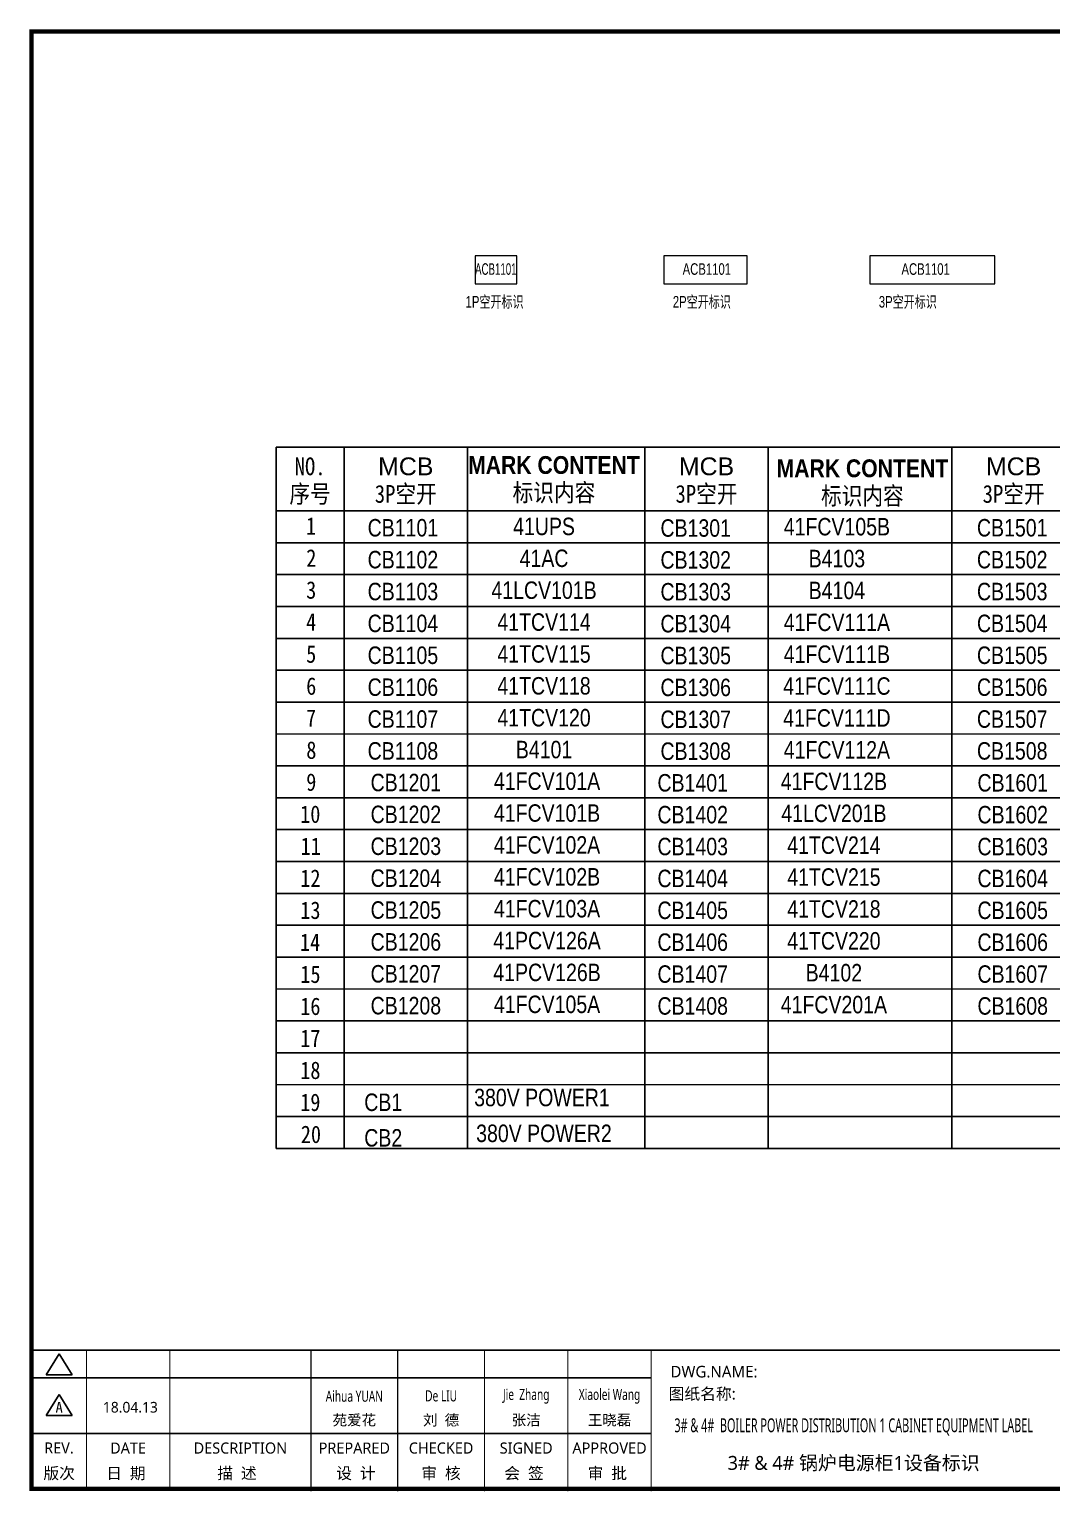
# Model space of a CAD drawing. Extents: x 81437 to 204847, y -54769 to -29444.
# Drawn here: x 120669 to 122880, y -36870 to -33708 of the extents above; entities that cross this region are included whole.
import ezdxf
from ezdxf.enums import TextEntityAlignment as Align

# ---------------------------------------------------------------- set-up
doc = ezdxf.new("R2010")
doc.units = 0
doc.header["$LTSCALE"] = 100
doc.header["$MEASUREMENT"] = 0
for name, color, linetype in [('t', 1, 'Continuous'), ('YLT_GridLine', 7, 'Continuous'), ('YLT_GridText', 7, 'Continuous')]:
    doc.layers.add(name, color=color, linetype=linetype)
doc.layers.add('细实线', color=7, linetype='Continuous', lineweight=20)
doc.styles.add('HZ', font='arial.ttf', dxfattribs={"width": 0.7})
doc.styles.get("Standard").update_dxf_attribs({"font": ''})
doc.styles.add('YLT_Grid', font='', dxfattribs={"width": 0.85})
doc.styles.add('微软雅黑', font='')
doc.styles.get('Standard').set_extended_font_data('SimSun')
doc.styles.get('YLT_Grid').set_extended_font_data('宋体')
doc.styles.get('微软雅黑').set_extended_font_data('Microsoft YaHei')

# ---------------------------------------------------------------- blocks, each defined once
blk = doc.blocks.new('图框')
at = {"color": 7}
for p, q in [((-6.2, -2970.4), (1334, -2970.4)), ((-6.2, -3090.4), (1334, -3090.4))]:
    blk.add_line(p, q, dxfattribs=at)
at = {"color": 7, "const_width": 3}
blk.add_lwpolyline([(4109.5, -2910.4), (-6.2, -2910.4)], dxfattribs=at)
at = {"layer": 't', "color": 7}
for p, q in [((25.8, -2963.9), (53.7, -2918)), ((81.7, -2963.9), (53.7, -2918)), ((25.8, -2963.9), (81.7, -2963.9)), ((25.8, -3051.8), (53.7, -3006)), ((81.7, -3051.8), (53.7, -3006)), ((25.8, -3051.8), (81.7, -3051.8))]:
    blk.add_line(p, q, dxfattribs=at)
at = {"layer": 't', "color": 7, "const_width": 9.62}
blk.add_lwpolyline([(4109.5, -3210.4), (4109.5, -58.9), (-6.2, -58.9), (-6.2, -3210.4)], close=True, dxfattribs=at)
at = {"layer": 't', "color": 7, "const_width": 2.4}
for points in [[(112.6, -2911.6), (112.6, -3210.4)], [(292.9, -2911.6), (292.9, -3210.4)], [(598.2, -2911.6), (598.2, -3215.3)], [(785.8, -2911.6), (785.8, -3215.3)], [(973.4, -2911.6), (973.4, -3215.3)], [(1153.7, -2911.6), (1153.7, -3215.3)], [(1334, -2911.6), (1334, -3215.3)]]:
    blk.add_lwpolyline(points, dxfattribs=at)
at = {"color": 7, "style": '微软雅黑', "flags": 8}
for tag, p, height in [('DWG.NAME:', (1375.5, -2969.2), 25), ('DWG.NO.:', (3122, -3089.3), 24), ('图纸编号', (3309.2, -3111.3), 24), ('FILENO.:', (3122.5, -3165), 24), ('文档号', (3311.6, -3183), 24)]:
    blk.add_attdef(tag, p, '', height=height, dxfattribs=at)
at = {"color": 7, "style": '微软雅黑', "width": 0.8, "flags": 8}
for tag, p, height in [('PROJECTNAME:', (3119.3, -2971.7), 24), ('PROJECT_NAME', (3324.7, -2969.2), 25)]:
    blk.add_attdef(tag, p, '', height=height, dxfattribs=at)
at = {"color": 7, "style": '微软雅黑', "flags": 8}
for tag, height, width, p in [('RENLIU', 24, 0.7, (692, -3009.2)), ('SHUFENWANG', 24, 0.7, (879.6, -3009.2)), ('FANGHOU', 24, 0.7, (1063.6, -3009.2)), ('DANDANLI', 24, 0.7, (1243.9, -3009.2)), ('#10STATIONONTROLCABINETCOVER', 30, 0.6, (1771.7, -3076)), ('HANGZHOUHOLLYSYSAUTOMATIONCO.,LTD.', 24, 0.7, (2763.9, -3104.6))]:
    blk.add_attdef(tag, text='', height=height, dxfattribs=dict(at, width=width)).set_placement(p, align=Align.MIDDLE)
for tag, p in [('图纸名称:', (1371.6, -3024.8)), ('项目名称', (3272.9, -3045.6))]:
    blk.add_attdef(tag, text='', height=25, dxfattribs=at).set_placement(p, align=Align.BOTTOM_LEFT)
at = {"color": 7, "flags": 8}
blk.add_attdef('A', text='', height=23, dxfattribs=at).set_placement((53.7, -3033.7), align=Align.MIDDLE)
at = {"color": 7, "style": '微软雅黑', "flags": 8}
for tag, height, p in [('设计时间', 23, (207.7, -3033.7)), ('刘仁', 23, (692, -3061.1)), ('王姝芬', 23, (879.6, -3061.1)), ('侯方', 23, (1063.6, -3061.1)), ('李丹丹', 23, (1243.9, -3061.1)), ('PAGEXOFX', 24, (3947.6, -3097.9)), ('REV.', 24, (53.2, -3121.9)), ('DATE', 24, (202.7, -3121.9)), ('DESCRIPTION', 24, (445.6, -3121.9)), ('PREPARED', 24, (692, -3121.9)), ('CHECKED', 24, (879.6, -3121.9)), ('SIGNED', 24, (1063.6, -3121.9)), ('APPROVED', 24, (1243.9, -3121.9)), ('图纸名称', 30, (1771.7, -3153.6)), ('第几页共几页', 24, (3947.6, -3172.9))]:
    blk.add_attdef(tag, text='', height=height, dxfattribs=at).set_placement(p, align=Align.MIDDLE)
at = {"layer": 't', "color": 7, "style": '微软雅黑'}
for s, p in [('版次', (53.7, -3176.5)), ('日  期', (198, -3176.5)), ('描  述', (438.3, -3176.5)), ('设  计', (695.3, -3176.5)), ('审  核', (879.4, -3176.5)), ('会  签', (1058.9, -3176.5)), ('审  批', (1239.1, -3176.5))]:
    blk.add_text(s, height=25, dxfattribs=at).set_placement(p, align=Align.MIDDLE_CENTER)
blk = doc.blocks.new('空开标识')
at = {"layer": 'YLT_GridText', "style": 'YLT_Grid', "width": 0.85}
blk.add_attdef('A路1', text='', height=28, dxfattribs=at).set_placement((38.7, 3.5), align=Align.CENTER)
blk = doc.blocks.new('空开12')
at = {"layer": 'YLT_GridText', "style": 'YLT_Grid', "width": 0.8}
blk.add_attdef('KA1', text='', height=28, dxfattribs=at).set_placement((31.4, 0.8), align=Align.CENTER)

msp = doc.modelspace()

# ---------------------------------------------------------------- linework, layer by layer
at = {"layer": 'YLT_GridLine', "color": 7, "lineweight": 25}
for p, q in [((121349.5, -34611.3), (121349.5, -36127.8)), ((121616.6, -34611.3), (121616.6, -36127.8)), ((121999.7, -34611.2), (121999.7, -36127.8)), ((122266.9, -34611.2), (122266.9, -36127.9)), ((122663.9, -34611.3), (122663.9, -36127.9)), ((122663.9, -34611.3), (122663.9, -36127.9)), ((121203, -34749.1), (124300.6, -34749.3)), ((121203, -34818.1), (124300.6, -34818.2)), ((121203, -34887), (124300.6, -34887.1)), ((121203, -34955.9), (124300.6, -34956.1)), ((121203, -35024.9), (124300.6, -35025)), ((121203, -35093.8), (124300.6, -35093.9)), ((121203, -35162.7), (124300.6, -35162.9)), ((121203, -35231.7), (124300.6, -35231.8)), ((121203, -35300.6), (124300.6, -35300.7)), ((121203, -35369.5), (124300.6, -35369.7)), ((121203, -35438.5), (124300.6, -35438.6)), ((121203, -35507.4), (124300.6, -35507.6)), ((121203, -35576.3), (124300.6, -35576.5)), ((121203, -35645.3), (124300.6, -35645.4)), ((121203, -35714.2), (124300.6, -35714.4)), ((121203, -35783.1), (124300.6, -35783.3)), ((121203, -35852.1), (124300.6, -35852.2)), ((121203, -35921), (124300.6, -35921.2)), ((121203, -35989.9), (124300.6, -35990.1)), ((121203, -36058.9), (124300.6, -36059)), ((121203, -36127.8), (124300.6, -36128))]:
    msp.add_line(p, q, dxfattribs=at)
msp.add_lwpolyline([(121203, -34611.3), (124300.6, -34611.4), (124300.6, -36128), (121203, -36127.8)], close=True, dxfattribs=at)
at = {"layer": '细实线'}
for points in [[(121632.9, -34258.1), (121722.9, -34258.1), (121722.9, -34198.1), (121632.9, -34198.1)], [(122041.4, -34258.1), (122221.4, -34258.1), (122221.4, -34198.1), (122041.4, -34198.1)], [(122486.8, -34258.1), (122756.8, -34258), (122756.8, -34198), (122486.8, -34198.1)]]:
    msp.add_lwpolyline(points, close=True, dxfattribs=at)

# ---------------------------------------------------------------- block references
at = {"color": 1}
ref = msp.add_blockref('图框', (120679.8, -33653.7), dxfattribs=at)
ref.add_attrib('图纸名称:', '图纸名称:', dxfattribs={"color": 7, "height": 25, "style": '微软雅黑', "flags": 8}).set_placement((122051.4, -36678.5), align=Align.BOTTOM_LEFT)
ref.add_attrib('#10STATIONONTROLCABINETCOVER', '3# & 4#  BOILER POWER DISTRIBUTION 1 CABINET EQUIPMENT LABEL', dxfattribs={"color": 7, "height": 30, "style": '微软雅黑', "width": 0.6, "flags": 8}).set_placement((122451.5, -36729.8), align=Align.MIDDLE)
ref.add_attrib('DWG.NAME:', 'DWG.NAME:', (122055.3, -36623), dxfattribs={"color": 7, "height": 25, "style": '微软雅黑', "flags": 8})
ref.add_attrib('DANDANLI', 'Xiaolei Wang', dxfattribs={"color": 7, "height": 24, "style": '微软雅黑', "width": 0.7, "flags": 8}).set_placement((121923.6, -36663), align=Align.MIDDLE)
ref.add_attrib('FANGHOU', 'Jie  Zhang', dxfattribs={"color": 7, "height": 24, "style": '微软雅黑', "width": 0.7, "flags": 8}).set_placement((121743.4, -36663), align=Align.MIDDLE)
ref.add_attrib('SHUFENWANG', 'De LIU', dxfattribs={"color": 7, "height": 24, "style": '微软雅黑', "width": 0.7, "flags": 8}).set_placement((121559.4, -36663), align=Align.MIDDLE)
ref.add_attrib('RENLIU', 'Aihua YUAN', dxfattribs={"color": 7, "height": 24, "style": '微软雅黑', "width": 0.7, "flags": 8}).set_placement((121371.8, -36663), align=Align.MIDDLE)
ref.add_attrib('APPROVED', 'APPROVED', dxfattribs={"color": 7, "height": 24, "style": '微软雅黑'}).set_placement((121923.6, -36775.7), align=Align.MIDDLE)
ref.add_attrib('SIGNED', 'SIGNED', dxfattribs={"color": 7, "height": 24, "style": '微软雅黑'}).set_placement((121743.4, -36775.7), align=Align.MIDDLE)
ref.add_attrib('CHECKED', 'CHECKED', dxfattribs={"color": 7, "height": 24, "style": '微软雅黑'}).set_placement((121559.4, -36775.7), align=Align.MIDDLE)
ref.add_attrib('PREPARED', 'PREPARED', dxfattribs={"color": 7, "height": 24, "style": '微软雅黑'}).set_placement((121371.8, -36775.7), align=Align.MIDDLE)
ref.add_attrib('DESCRIPTION', 'DESCRIPTION', dxfattribs={"color": 7, "height": 24, "style": '微软雅黑'}).set_placement((121125.4, -36775.7), align=Align.MIDDLE)
ref.add_attrib('DATE', 'DATE', dxfattribs={"color": 7, "height": 24, "style": '微软雅黑', "flags": 8}).set_placement((120882.5, -36775.7), align=Align.MIDDLE)
ref.add_attrib('REV.', 'REV.', dxfattribs={"color": 7, "height": 24, "style": '微软雅黑', "flags": 8}).set_placement((120733, -36775.7), align=Align.MIDDLE)
ref.add_attrib('A', 'A', dxfattribs={"color": 7, "height": 23, "flags": 8}).set_placement((120733.5, -36687.5), align=Align.MIDDLE)
ref.add_attrib('设计时间', '18.04.13', dxfattribs={"color": 7, "height": 23, "style": '微软雅黑', "flags": 8}).set_placement((120887.5, -36687.5), align=Align.MIDDLE)
ref.add_attrib('李丹丹', '王晓磊', dxfattribs={"color": 7, "height": 23, "style": '微软雅黑', "flags": 8}).set_placement((121923.6, -36714.8), align=Align.MIDDLE)
ref.add_attrib('侯方', '张洁', dxfattribs={"color": 7, "height": 23, "style": '微软雅黑', "flags": 8}).set_placement((121743.4, -36714.8), align=Align.MIDDLE)
ref.add_attrib('王姝芬', '刘  德', dxfattribs={"color": 7, "height": 23, "style": '微软雅黑', "flags": 8}).set_placement((121559.4, -36714.8), align=Align.MIDDLE)
ref.add_attrib('刘仁', '苑爱花', dxfattribs={"color": 7, "height": 23, "style": '微软雅黑', "flags": 8}).set_placement((121371.8, -36714.8), align=Align.MIDDLE)
ref.add_attrib('图纸名称', '3# & 4# 锅炉电源柜1设备标识', dxfattribs={"color": 7, "height": 30, "style": '微软雅黑', "flags": 8}).set_placement((122451.5, -36807.3), align=Align.MIDDLE)
at = {"layer": '细实线'}
ref = msp.add_blockref('空开12', (121434.4, -34805.7), dxfattribs=dict(at, xscale=1.348704000001308, yscale=1.348703999999834, zscale=1.348704))
ref.add_attrib('KA1', 'CB1101', dxfattribs={"layer": 'YLT_GridText', "height": 37.76, "style": 'HZ', "width": 0.8}).set_placement((121476.8, -34804.6), align=Align.CENTER)
ref = msp.add_blockref('空开标识', (121729.8, -34806.4), dxfattribs=dict(at, xscale=1.348704000001308, yscale=1.348703999999834, zscale=1.348704))
ref.add_attrib('A路1', '41UPS', dxfattribs={"layer": 'YLT_GridText', "height": 37.76, "style": 'HZ', "width": 0.8}).set_placement((121782, -34801.7), align=Align.CENTER)
ref = msp.add_blockref('空开12', (122067.6, -34806.3), dxfattribs=dict(at, xscale=1.348704000001308, yscale=1.348703999999834, zscale=1.348704))
ref.add_attrib('KA1', 'CB1301', dxfattribs={"layer": 'YLT_GridText', "height": 37.76, "style": 'HZ', "width": 0.8}).set_placement((122110, -34805.2), align=Align.CENTER)
ref = msp.add_blockref('空开标识', (122363.1, -34806.9), dxfattribs=dict(at, xscale=1.348704000001308, yscale=1.348703999999834, zscale=1.348704))
ref.add_attrib('A路1', '41FCV105B', dxfattribs={"layer": 'YLT_GridText', "height": 37.76, "style": 'HZ', "width": 0.8}).set_placement((122415.3, -34802.3), align=Align.CENTER)
ref = msp.add_blockref('空开12', (122752.1, -34805.7), dxfattribs=dict(at, xscale=1.348704000001308, yscale=1.348703999999834, zscale=1.348704))
ref.add_attrib('KA1', 'CB1501', dxfattribs={"layer": 'YLT_GridText', "height": 37.76, "style": 'HZ', "width": 0.8}).set_placement((122794.4, -34804.6), align=Align.CENTER)
ref = msp.add_blockref('空开12', (121434.4, -34874.7), dxfattribs=dict(at, xscale=1.348704000001308, yscale=1.348703999999834, zscale=1.348704))
ref.add_attrib('KA1', 'CB1102', dxfattribs={"layer": 'YLT_GridText', "height": 37.76, "style": 'HZ', "width": 0.8}).set_placement((121476.8, -34873.5), align=Align.CENTER)
ref = msp.add_blockref('空开标识', (121729.8, -34875.3), dxfattribs=dict(at, xscale=1.348704000001308, yscale=1.348703999999834, zscale=1.348704))
ref.add_attrib('A路1', '41AC', dxfattribs={"layer": 'YLT_GridText', "height": 37.76, "style": 'HZ', "width": 0.8}).set_placement((121782, -34870.6), align=Align.CENTER)
ref = msp.add_blockref('空开12', (122067.6, -34875.2), dxfattribs=dict(at, xscale=1.348704000001308, yscale=1.348703999999834, zscale=1.348704))
ref.add_attrib('KA1', 'CB1302', dxfattribs={"layer": 'YLT_GridText', "height": 37.76, "style": 'HZ', "width": 0.8}).set_placement((122110, -34874.1), align=Align.CENTER)
ref = msp.add_blockref('空开标识', (122363.1, -34875.9), dxfattribs=dict(at, xscale=1.348704000001308, yscale=1.348703999999834, zscale=1.348704))
ref.add_attrib('A路1', 'B4103', dxfattribs={"layer": 'YLT_GridText', "height": 37.76, "style": 'HZ', "width": 0.8}).set_placement((122415.3, -34871.2), align=Align.CENTER)
ref = msp.add_blockref('空开12', (122752.1, -34874.7), dxfattribs=dict(at, xscale=1.348704000001308, yscale=1.348703999999834, zscale=1.348704))
ref.add_attrib('KA1', 'CB1502', dxfattribs={"layer": 'YLT_GridText', "height": 37.76, "style": 'HZ', "width": 0.8}).set_placement((122794.4, -34873.5), align=Align.CENTER)
ref = msp.add_blockref('空开12', (121434.4, -34943.6), dxfattribs=dict(at, xscale=1.348704000001308, yscale=1.348703999999834, zscale=1.348704))
ref.add_attrib('KA1', 'CB1103', dxfattribs={"layer": 'YLT_GridText', "height": 37.76, "style": 'HZ', "width": 0.8}).set_placement((121476.8, -34942.5), align=Align.CENTER)
ref = msp.add_blockref('空开标识', (121729.8, -34944.2), dxfattribs=dict(at, xscale=1.348704000001308, yscale=1.348703999999834, zscale=1.348704))
ref.add_attrib('A路1', '41LCV101B', dxfattribs={"layer": 'YLT_GridText', "height": 37.76, "style": 'HZ', "width": 0.8}).set_placement((121782, -34939.6), align=Align.CENTER)
ref = msp.add_blockref('空开12', (122067.6, -34944.2), dxfattribs=dict(at, xscale=1.348704000001308, yscale=1.348703999999834, zscale=1.348704))
ref.add_attrib('KA1', 'CB1303', dxfattribs={"layer": 'YLT_GridText', "height": 37.76, "style": 'HZ', "width": 0.8}).set_placement((122110, -34943), align=Align.CENTER)
ref = msp.add_blockref('空开标识', (122363.1, -34944.8), dxfattribs=dict(at, xscale=1.348704000001308, yscale=1.348703999999834, zscale=1.348704))
ref.add_attrib('A路1', 'B4104', dxfattribs={"layer": 'YLT_GridText', "height": 37.76, "style": 'HZ', "width": 0.8}).set_placement((122415.3, -34940.1), align=Align.CENTER)
ref = msp.add_blockref('空开12', (122752.1, -34943.6), dxfattribs=dict(at, xscale=1.348704000001308, yscale=1.348703999999834, zscale=1.348704))
ref.add_attrib('KA1', 'CB1503', dxfattribs={"layer": 'YLT_GridText', "height": 37.76, "style": 'HZ', "width": 0.8}).set_placement((122794.4, -34942.5), align=Align.CENTER)
ref = msp.add_blockref('空开12', (121434.4, -35012.5), dxfattribs=dict(at, xscale=1.348704000001308, yscale=1.348703999999834, zscale=1.348704))
ref.add_attrib('KA1', 'CB1104', dxfattribs={"layer": 'YLT_GridText', "height": 37.76, "style": 'HZ', "width": 0.8}).set_placement((121476.8, -35011.4), align=Align.CENTER)
ref = msp.add_blockref('空开标识', (121729.8, -35013.2), dxfattribs=dict(at, xscale=1.348704000001308, yscale=1.348703999999834, zscale=1.348704))
ref.add_attrib('A路1', '41TCV114', dxfattribs={"layer": 'YLT_GridText', "height": 37.76, "style": 'HZ', "width": 0.8}).set_placement((121782, -35008.5), align=Align.CENTER)
ref = msp.add_blockref('空开12', (122067.6, -35013.1), dxfattribs=dict(at, xscale=1.348704000001308, yscale=1.348703999999834, zscale=1.348704))
ref.add_attrib('KA1', 'CB1304', dxfattribs={"layer": 'YLT_GridText', "height": 37.76, "style": 'HZ', "width": 0.8}).set_placement((122110, -35012), align=Align.CENTER)
ref = msp.add_blockref('空开标识', (122363.1, -35013.7), dxfattribs=dict(at, xscale=1.348704000001308, yscale=1.348703999999834, zscale=1.348704))
ref.add_attrib('A路1', '41FCV111A', dxfattribs={"layer": 'YLT_GridText', "height": 37.76, "style": 'HZ', "width": 0.8}).set_placement((122415.3, -35009.1), align=Align.CENTER)
ref = msp.add_blockref('空开12', (122752.1, -35012.5), dxfattribs=dict(at, xscale=1.348704000001308, yscale=1.348703999999834, zscale=1.348704))
ref.add_attrib('KA1', 'CB1504', dxfattribs={"layer": 'YLT_GridText', "height": 37.76, "style": 'HZ', "width": 0.8}).set_placement((122794.4, -35011.4), align=Align.CENTER)
ref = msp.add_blockref('空开标识', (121729.8, -35082.1), dxfattribs=dict(at, xscale=1.348704000001308, yscale=1.348703999999834, zscale=1.348704))
ref.add_attrib('A路1', '41TCV115', dxfattribs={"layer": 'YLT_GridText', "height": 37.76, "style": 'HZ', "width": 0.8}).set_placement((121782, -35077.4), align=Align.CENTER)
ref = msp.add_blockref('空开12', (121434.4, -35081.5), dxfattribs=dict(at, xscale=1.348704000001308, yscale=1.348703999999834, zscale=1.348704))
ref.add_attrib('KA1', 'CB1105', dxfattribs={"layer": 'YLT_GridText', "height": 37.76, "style": 'HZ', "width": 0.8}).set_placement((121476.8, -35080.3), align=Align.CENTER)
ref = msp.add_blockref('空开12', (122067.6, -35082), dxfattribs=dict(at, xscale=1.348704000001308, yscale=1.348703999999834, zscale=1.348704))
ref.add_attrib('KA1', 'CB1305', dxfattribs={"layer": 'YLT_GridText', "height": 37.76, "style": 'HZ', "width": 0.8}).set_placement((122110, -35080.9), align=Align.CENTER)
ref = msp.add_blockref('空开标识', (122363.1, -35082.7), dxfattribs=dict(at, xscale=1.348704000001308, yscale=1.348703999999834, zscale=1.348704))
ref.add_attrib('A路1', '41FCV111B', dxfattribs={"layer": 'YLT_GridText', "height": 37.76, "style": 'HZ', "width": 0.8}).set_placement((122415.3, -35078), align=Align.CENTER)
ref = msp.add_blockref('空开12', (122752.1, -35081.5), dxfattribs=dict(at, xscale=1.348704000001308, yscale=1.348703999999834, zscale=1.348704))
ref.add_attrib('KA1', 'CB1505', dxfattribs={"layer": 'YLT_GridText', "height": 37.76, "style": 'HZ', "width": 0.8}).set_placement((122794.4, -35080.3), align=Align.CENTER)
ref = msp.add_blockref('空开12', (121434.4, -35150.4), dxfattribs=dict(at, xscale=1.348704000001308, yscale=1.348703999999834, zscale=1.348704))
ref.add_attrib('KA1', 'CB1106', dxfattribs={"layer": 'YLT_GridText', "height": 37.76, "style": 'HZ', "width": 0.8}).set_placement((121476.8, -35149.3), align=Align.CENTER)
ref = msp.add_blockref('空开标识', (121729.8, -35151), dxfattribs=dict(at, xscale=1.348704000001308, yscale=1.348703999999834, zscale=1.348704))
ref.add_attrib('A路1', '41TCV118', dxfattribs={"layer": 'YLT_GridText', "height": 37.76, "style": 'HZ', "width": 0.8}).set_placement((121782, -35146.4), align=Align.CENTER)
ref = msp.add_blockref('空开12', (122067.6, -35151), dxfattribs=dict(at, xscale=1.348704000001308, yscale=1.348703999999834, zscale=1.348704))
ref.add_attrib('KA1', 'CB1306', dxfattribs={"layer": 'YLT_GridText', "height": 37.76, "style": 'HZ', "width": 0.8}).set_placement((122110, -35149.8), align=Align.CENTER)
ref = msp.add_blockref('空开标识', (122363.1, -35151.6), dxfattribs=dict(at, xscale=1.348704000001308, yscale=1.348703999999834, zscale=1.348704))
ref.add_attrib('A路1', '41FCV111C', dxfattribs={"layer": 'YLT_GridText', "height": 37.76, "style": 'HZ', "width": 0.8}).set_placement((122415.3, -35146.9), align=Align.CENTER)
ref = msp.add_blockref('空开12', (122752.1, -35150.4), dxfattribs=dict(at, xscale=1.348704000001308, yscale=1.348703999999834, zscale=1.348704))
ref.add_attrib('KA1', 'CB1506', dxfattribs={"layer": 'YLT_GridText', "height": 37.76, "style": 'HZ', "width": 0.8}).set_placement((122794.4, -35149.3), align=Align.CENTER)
ref = msp.add_blockref('空开12', (121434.4, -35219.3), dxfattribs=dict(at, xscale=1.348704000001308, yscale=1.348703999999834, zscale=1.348704))
ref.add_attrib('KA1', 'CB1107', dxfattribs={"layer": 'YLT_GridText', "height": 37.76, "style": 'HZ', "width": 0.8}).set_placement((121476.8, -35218.2), align=Align.CENTER)
ref = msp.add_blockref('空开标识', (121729.8, -35220), dxfattribs=dict(at, xscale=1.348704000001308, yscale=1.348703999999834, zscale=1.348704))
ref.add_attrib('A路1', '41TCV120', dxfattribs={"layer": 'YLT_GridText', "height": 37.76, "style": 'HZ', "width": 0.8}).set_placement((121782, -35215.3), align=Align.CENTER)
ref = msp.add_blockref('空开12', (122067.6, -35219.9), dxfattribs=dict(at, xscale=1.348704000001308, yscale=1.348703999999834, zscale=1.348704))
ref.add_attrib('KA1', 'CB1307', dxfattribs={"layer": 'YLT_GridText', "height": 37.76, "style": 'HZ', "width": 0.8}).set_placement((122110, -35218.8), align=Align.CENTER)
ref = msp.add_blockref('空开标识', (122363.1, -35220.6), dxfattribs=dict(at, xscale=1.348704000001308, yscale=1.348703999999834, zscale=1.348704))
ref.add_attrib('A路1', '41FCV111D', dxfattribs={"layer": 'YLT_GridText', "height": 37.76, "style": 'HZ', "width": 0.8}).set_placement((122415.3, -35215.9), align=Align.CENTER)
ref = msp.add_blockref('空开12', (122752.1, -35219.3), dxfattribs=dict(at, xscale=1.348704000001308, yscale=1.348703999999834, zscale=1.348704))
ref.add_attrib('KA1', 'CB1507', dxfattribs={"layer": 'YLT_GridText', "height": 37.76, "style": 'HZ', "width": 0.8}).set_placement((122794.4, -35218.2), align=Align.CENTER)
ref = msp.add_blockref('空开12', (121434.4, -35288.3), dxfattribs=dict(at, xscale=1.348704000001308, yscale=1.348703999999834, zscale=1.348704))
ref.add_attrib('KA1', 'CB1108', dxfattribs={"layer": 'YLT_GridText', "height": 37.76, "style": 'HZ', "width": 0.8}).set_placement((121476.8, -35287.1), align=Align.CENTER)
ref = msp.add_blockref('空开标识', (121729.8, -35288.9), dxfattribs=dict(at, xscale=1.348704000001308, yscale=1.348703999999834, zscale=1.348704))
ref.add_attrib('A路1', 'B4101', dxfattribs={"layer": 'YLT_GridText', "height": 37.76, "style": 'HZ', "width": 0.8}).set_placement((121782, -35284.2), align=Align.CENTER)
ref = msp.add_blockref('空开12', (122067.6, -35288.8), dxfattribs=dict(at, xscale=1.348704000001308, yscale=1.348703999999834, zscale=1.348704))
ref.add_attrib('KA1', 'CB1308', dxfattribs={"layer": 'YLT_GridText', "height": 37.76, "style": 'HZ', "width": 0.8}).set_placement((122110, -35287.7), align=Align.CENTER)
ref = msp.add_blockref('空开标识', (122363.1, -35289.5), dxfattribs=dict(at, xscale=1.348704000001308, yscale=1.348703999999834, zscale=1.348704))
ref.add_attrib('A路1', '41FCV112A', dxfattribs={"layer": 'YLT_GridText', "height": 37.76, "style": 'HZ', "width": 0.8}).set_placement((122415.3, -35284.8), align=Align.CENTER)
ref = msp.add_blockref('空开12', (122752.1, -35288.3), dxfattribs=dict(at, xscale=1.348704000001308, yscale=1.348703999999834, zscale=1.348704))
ref.add_attrib('KA1', 'CB1508', dxfattribs={"layer": 'YLT_GridText', "height": 37.76, "style": 'HZ', "width": 0.8}).set_placement((122794.4, -35287.1), align=Align.CENTER)
ref = msp.add_blockref('空开12', (121440.9, -35356.6), dxfattribs=dict(at, xscale=1.348704000001308, yscale=1.348703999999834, zscale=1.348704))
ref.add_attrib('KA1', 'CB1201', dxfattribs={"layer": 'YLT_GridText', "height": 37.76, "style": 'HZ', "width": 0.8}).set_placement((121483.2, -35355.5), align=Align.CENTER)
ref = msp.add_blockref('空开标识', (121736.3, -35357.2), dxfattribs=dict(at, xscale=1.348704000001308, yscale=1.348703999999834, zscale=1.348704))
ref.add_attrib('A路1', '41FCV101A', dxfattribs={"layer": 'YLT_GridText', "height": 37.76, "style": 'HZ', "width": 0.8}).set_placement((121788.5, -35352.5), align=Align.CENTER)
ref = msp.add_blockref('空开12', (122061.1, -35357.2), dxfattribs=dict(at, xscale=1.348704000001308, yscale=1.348703999999834, zscale=1.348704))
ref.add_attrib('KA1', 'CB1401', dxfattribs={"layer": 'YLT_GridText', "height": 37.76, "style": 'HZ', "width": 0.8}).set_placement((122103.5, -35356.1), align=Align.CENTER)
ref = msp.add_blockref('空开标识', (122356.5, -35357.8), dxfattribs=dict(at, xscale=1.348704000001308, yscale=1.348703999999834, zscale=1.348704))
ref.add_attrib('A路1', '41FCV112B', dxfattribs={"layer": 'YLT_GridText', "height": 37.76, "style": 'HZ', "width": 0.8}).set_placement((122408.8, -35353.1), align=Align.CENTER)
ref = msp.add_blockref('空开12', (122753.1, -35357.2), dxfattribs=dict(at, xscale=1.348704000001308, yscale=1.348703999999834, zscale=1.348704))
ref.add_attrib('KA1', 'CB1601', dxfattribs={"layer": 'YLT_GridText', "height": 37.76, "style": 'HZ', "width": 0.8}).set_placement((122795.5, -35356.1), align=Align.CENTER)
ref = msp.add_blockref('空开12', (121440.9, -35425.5), dxfattribs=dict(at, xscale=1.348704000001308, yscale=1.348703999999834, zscale=1.348704))
ref.add_attrib('KA1', 'CB1202', dxfattribs={"layer": 'YLT_GridText', "height": 37.76, "style": 'HZ', "width": 0.8}).set_placement((121483.2, -35424.4), align=Align.CENTER)
ref = msp.add_blockref('空开标识', (121736.3, -35426.2), dxfattribs=dict(at, xscale=1.348704000001308, yscale=1.348703999999834, zscale=1.348704))
ref.add_attrib('A路1', '41FCV101B', dxfattribs={"layer": 'YLT_GridText', "height": 37.76, "style": 'HZ', "width": 0.8}).set_placement((121788.5, -35421.5), align=Align.CENTER)
ref = msp.add_blockref('空开12', (122061.1, -35426.1), dxfattribs=dict(at, xscale=1.348704000001308, yscale=1.348703999999834, zscale=1.348704))
ref.add_attrib('KA1', 'CB1402', dxfattribs={"layer": 'YLT_GridText', "height": 37.76, "style": 'HZ', "width": 0.8}).set_placement((122103.5, -35425), align=Align.CENTER)
ref = msp.add_blockref('空开标识', (122356.5, -35426.8), dxfattribs=dict(at, xscale=1.348704000001308, yscale=1.348703999999834, zscale=1.348704))
ref.add_attrib('A路1', '41LCV201B', dxfattribs={"layer": 'YLT_GridText', "height": 37.76, "style": 'HZ', "width": 0.8}).set_placement((122408.8, -35422.1), align=Align.CENTER)
ref = msp.add_blockref('空开12', (122753.1, -35426.2), dxfattribs=dict(at, xscale=1.348704000001308, yscale=1.348703999999834, zscale=1.348704))
ref.add_attrib('KA1', 'CB1602', dxfattribs={"layer": 'YLT_GridText', "height": 37.76, "style": 'HZ', "width": 0.8}).set_placement((122795.5, -35425), align=Align.CENTER)
ref = msp.add_blockref('空开12', (121440.9, -35494.5), dxfattribs=dict(at, xscale=1.348704000001308, yscale=1.348703999999834, zscale=1.348704))
ref.add_attrib('KA1', 'CB1203', dxfattribs={"layer": 'YLT_GridText', "height": 37.76, "style": 'HZ', "width": 0.8}).set_placement((121483.2, -35493.3), align=Align.CENTER)
ref = msp.add_blockref('空开标识', (121736.3, -35495.1), dxfattribs=dict(at, xscale=1.348704000001308, yscale=1.348703999999834, zscale=1.348704))
ref.add_attrib('A路1', '41FCV102A', dxfattribs={"layer": 'YLT_GridText', "height": 37.76, "style": 'HZ', "width": 0.8}).set_placement((121788.5, -35490.4), align=Align.CENTER)
ref = msp.add_blockref('空开12', (122061.1, -35495.1), dxfattribs=dict(at, xscale=1.348704000001308, yscale=1.348703999999834, zscale=1.348704))
ref.add_attrib('KA1', 'CB1403', dxfattribs={"layer": 'YLT_GridText', "height": 37.76, "style": 'HZ', "width": 0.8}).set_placement((122103.5, -35493.9), align=Align.CENTER)
ref = msp.add_blockref('空开标识', (122356.5, -35495.7), dxfattribs=dict(at, xscale=1.348704000001308, yscale=1.348703999999834, zscale=1.348704))
ref.add_attrib('A路1', '41TCV214', dxfattribs={"layer": 'YLT_GridText', "height": 37.76, "style": 'HZ', "width": 0.8}).set_placement((122408.8, -35491), align=Align.CENTER)
ref = msp.add_blockref('空开12', (122753.1, -35495.1), dxfattribs=dict(at, xscale=1.348704000001308, yscale=1.348703999999834, zscale=1.348704))
ref.add_attrib('KA1', 'CB1603', dxfattribs={"layer": 'YLT_GridText', "height": 37.76, "style": 'HZ', "width": 0.8}).set_placement((122795.5, -35494), align=Align.CENTER)
ref = msp.add_blockref('空开12', (121440.9, -35563.4), dxfattribs=dict(at, xscale=1.348704000001308, yscale=1.348703999999834, zscale=1.348704))
ref.add_attrib('KA1', 'CB1204', dxfattribs={"layer": 'YLT_GridText', "height": 37.76, "style": 'HZ', "width": 0.8}).set_placement((121483.2, -35562.3), align=Align.CENTER)
ref = msp.add_blockref('空开标识', (121736.3, -35564), dxfattribs=dict(at, xscale=1.348704000001308, yscale=1.348703999999834, zscale=1.348704))
ref.add_attrib('A路1', '41FCV102B', dxfattribs={"layer": 'YLT_GridText', "height": 37.76, "style": 'HZ', "width": 0.8}).set_placement((121788.5, -35559.3), align=Align.CENTER)
ref = msp.add_blockref('空开12', (122061.1, -35564), dxfattribs=dict(at, xscale=1.348704000001308, yscale=1.348703999999834, zscale=1.348704))
ref.add_attrib('KA1', 'CB1404', dxfattribs={"layer": 'YLT_GridText', "height": 37.76, "style": 'HZ', "width": 0.8}).set_placement((122103.5, -35562.9), align=Align.CENTER)
ref = msp.add_blockref('空开标识', (122356.5, -35564.6), dxfattribs=dict(at, xscale=1.348704000001308, yscale=1.348703999999834, zscale=1.348704))
ref.add_attrib('A路1', '41TCV215', dxfattribs={"layer": 'YLT_GridText', "height": 37.76, "style": 'HZ', "width": 0.8}).set_placement((122408.8, -35559.9), align=Align.CENTER)
ref = msp.add_blockref('空开12', (122753.1, -35564), dxfattribs=dict(at, xscale=1.348704000001308, yscale=1.348703999999834, zscale=1.348704))
ref.add_attrib('KA1', 'CB1604', dxfattribs={"layer": 'YLT_GridText', "height": 37.76, "style": 'HZ', "width": 0.8}).set_placement((122795.5, -35562.9), align=Align.CENTER)
ref = msp.add_blockref('空开12', (121440.9, -35632.3), dxfattribs=dict(at, xscale=1.348704000001308, yscale=1.348703999999834, zscale=1.348704))
ref.add_attrib('KA1', 'CB1205', dxfattribs={"layer": 'YLT_GridText', "height": 37.76, "style": 'HZ', "width": 0.8}).set_placement((121483.2, -35631.2), align=Align.CENTER)
ref = msp.add_blockref('空开标识', (121736.3, -35633), dxfattribs=dict(at, xscale=1.348704000001308, yscale=1.348703999999834, zscale=1.348704))
ref.add_attrib('A路1', '41FCV103A', dxfattribs={"layer": 'YLT_GridText', "height": 37.76, "style": 'HZ', "width": 0.8}).set_placement((121788.5, -35628.3), align=Align.CENTER)
ref = msp.add_blockref('空开12', (122061.1, -35632.9), dxfattribs=dict(at, xscale=1.348704000001308, yscale=1.348703999999834, zscale=1.348704))
ref.add_attrib('KA1', 'CB1405', dxfattribs={"layer": 'YLT_GridText', "height": 37.76, "style": 'HZ', "width": 0.8}).set_placement((122103.5, -35631.8), align=Align.CENTER)
ref = msp.add_blockref('空开标识', (122356.5, -35633.6), dxfattribs=dict(at, xscale=1.348704000001308, yscale=1.348703999999834, zscale=1.348704))
ref.add_attrib('A路1', '41TCV218', dxfattribs={"layer": 'YLT_GridText', "height": 37.76, "style": 'HZ', "width": 0.8}).set_placement((122408.8, -35628.9), align=Align.CENTER)
ref = msp.add_blockref('空开12', (122753.1, -35633), dxfattribs=dict(at, xscale=1.348704000001308, yscale=1.348703999999834, zscale=1.348704))
ref.add_attrib('KA1', 'CB1605', dxfattribs={"layer": 'YLT_GridText', "height": 37.76, "style": 'HZ', "width": 0.8}).set_placement((122795.5, -35631.8), align=Align.CENTER)
ref = msp.add_blockref('空开12', (121440.9, -35701.3), dxfattribs=dict(at, xscale=1.348704000001308, yscale=1.348703999999834, zscale=1.348704))
ref.add_attrib('KA1', 'CB1206', dxfattribs={"layer": 'YLT_GridText', "height": 37.76, "style": 'HZ', "width": 0.8}).set_placement((121483.2, -35700.1), align=Align.CENTER)
ref = msp.add_blockref('空开标识', (121736.3, -35701.9), dxfattribs=dict(at, xscale=1.348704000001308, yscale=1.348703999999834, zscale=1.348704))
ref.add_attrib('A路1', '41PCV126A', dxfattribs={"layer": 'YLT_GridText', "height": 37.76, "style": 'HZ', "width": 0.8}).set_placement((121788.5, -35697.2), align=Align.CENTER)
ref = msp.add_blockref('空开12', (122061.1, -35701.9), dxfattribs=dict(at, xscale=1.348704000001308, yscale=1.348703999999834, zscale=1.348704))
ref.add_attrib('KA1', 'CB1406', dxfattribs={"layer": 'YLT_GridText', "height": 37.76, "style": 'HZ', "width": 0.8}).set_placement((122103.5, -35700.7), align=Align.CENTER)
ref = msp.add_blockref('空开标识', (122356.5, -35702.5), dxfattribs=dict(at, xscale=1.348704000001308, yscale=1.348703999999834, zscale=1.348704))
ref.add_attrib('A路1', '41TCV220', dxfattribs={"layer": 'YLT_GridText', "height": 37.76, "style": 'HZ', "width": 0.8}).set_placement((122408.8, -35697.8), align=Align.CENTER)
ref = msp.add_blockref('空开12', (122753.1, -35701.9), dxfattribs=dict(at, xscale=1.348704000001308, yscale=1.348703999999834, zscale=1.348704))
ref.add_attrib('KA1', 'CB1606', dxfattribs={"layer": 'YLT_GridText', "height": 37.76, "style": 'HZ', "width": 0.8}).set_placement((122795.5, -35700.8), align=Align.CENTER)
ref = msp.add_blockref('空开12', (121440.9, -35770.2), dxfattribs=dict(at, xscale=1.348704000001308, yscale=1.348703999999834, zscale=1.348704))
ref.add_attrib('KA1', 'CB1207', dxfattribs={"layer": 'YLT_GridText', "height": 37.76, "style": 'HZ', "width": 0.8}).set_placement((121483.2, -35769.1), align=Align.CENTER)
ref = msp.add_blockref('空开标识', (121736.3, -35770.8), dxfattribs=dict(at, xscale=1.348704000001308, yscale=1.348703999999834, zscale=1.348704))
ref.add_attrib('A路1', '41PCV126B', dxfattribs={"layer": 'YLT_GridText', "height": 37.76, "style": 'HZ', "width": 0.8}).set_placement((121788.5, -35766.1), align=Align.CENTER)
ref = msp.add_blockref('空开12', (122061.1, -35770.8), dxfattribs=dict(at, xscale=1.348704000001308, yscale=1.348703999999834, zscale=1.348704))
ref.add_attrib('KA1', 'CB1407', dxfattribs={"layer": 'YLT_GridText', "height": 37.76, "style": 'HZ', "width": 0.8}).set_placement((122103.5, -35769.7), align=Align.CENTER)
ref = msp.add_blockref('空开标识', (122356.5, -35771.4), dxfattribs=dict(at, xscale=1.348704000001308, yscale=1.348703999999834, zscale=1.348704))
ref.add_attrib('A路1', 'B4102', dxfattribs={"layer": 'YLT_GridText', "height": 37.76, "style": 'HZ', "width": 0.8}).set_placement((122408.8, -35766.7), align=Align.CENTER)
ref = msp.add_blockref('空开12', (122753.1, -35770.8), dxfattribs=dict(at, xscale=1.348704000001308, yscale=1.348703999999834, zscale=1.348704))
ref.add_attrib('KA1', 'CB1607', dxfattribs={"layer": 'YLT_GridText', "height": 37.76, "style": 'HZ', "width": 0.8}).set_placement((122795.5, -35769.7), align=Align.CENTER)
ref = msp.add_blockref('空开标识', (121736.3, -35839.8), dxfattribs=dict(at, xscale=1.348704000001308, yscale=1.348703999999834, zscale=1.348704))
ref.add_attrib('A路1', '41FCV105A', dxfattribs={"layer": 'YLT_GridText', "height": 37.76, "style": 'HZ', "width": 0.8}).set_placement((121788.5, -35835.1), align=Align.CENTER)
ref = msp.add_blockref('空开标识', (122356.5, -35840.4), dxfattribs=dict(at, xscale=1.348704000001308, yscale=1.348703999999834, zscale=1.348704))
ref.add_attrib('A路1', '41FCV201A', dxfattribs={"layer": 'YLT_GridText', "height": 37.76, "style": 'HZ', "width": 0.8}).set_placement((122408.8, -35835.7), align=Align.CENTER)
ref = msp.add_blockref('空开12', (121440.9, -35839.1), dxfattribs=dict(at, xscale=1.348704000001308, yscale=1.348703999999834, zscale=1.348704))
ref.add_attrib('KA1', 'CB1208', dxfattribs={"layer": 'YLT_GridText', "height": 37.76, "style": 'HZ', "width": 0.8}).set_placement((121483.2, -35838), align=Align.CENTER)
ref = msp.add_blockref('空开12', (122061.1, -35839.7), dxfattribs=dict(at, xscale=1.348704000001308, yscale=1.348703999999834, zscale=1.348704))
ref.add_attrib('KA1', 'CB1408', dxfattribs={"layer": 'YLT_GridText', "height": 37.76, "style": 'HZ', "width": 0.8}).set_placement((122103.5, -35838.6), align=Align.CENTER)
ref = msp.add_blockref('空开12', (122753.1, -35839.8), dxfattribs=dict(at, xscale=1.348704000001308, yscale=1.348703999999834, zscale=1.348704))
ref.add_attrib('KA1', 'CB1608', dxfattribs={"layer": 'YLT_GridText', "height": 37.76, "style": 'HZ', "width": 0.8}).set_placement((122795.5, -35838.6), align=Align.CENTER)
ref = msp.add_blockref('空开12', (121392, -36048), dxfattribs=dict(at, xscale=1.348704000001308, yscale=1.348703999999834, zscale=1.348704))
ref.add_attrib('KA1', 'CB1', dxfattribs={"layer": 'YLT_GridText', "height": 37.76, "style": 'HZ', "width": 0.8}).set_placement((121434.3, -36046.9), align=Align.CENTER)
ref = msp.add_blockref('空开标识', (121725.3, -36041.3), dxfattribs=dict(at, xscale=1.348704000001308, yscale=1.348703999999834, zscale=1.348704))
ref.add_attrib('A路1', '380V POWER1', dxfattribs={"layer": 'YLT_GridText', "height": 37.764, "style": 'HZ', "width": 0.8}).set_placement((121777.5, -36036.6), align=Align.CENTER)
ref = msp.add_blockref('空开标识', (121729.6, -36118.7), dxfattribs=dict(at, xscale=1.348704000001308, yscale=1.348703999999834, zscale=1.348704))
ref.add_attrib('A路1', '380V POWER2', dxfattribs={"layer": 'YLT_GridText', "height": 37.764, "style": 'HZ', "width": 0.8}).set_placement((121781.8, -36114), align=Align.CENTER)
ref = msp.add_blockref('空开12', (121392, -36124.9), dxfattribs=dict(at, xscale=1.348704000001308, yscale=1.348703999999834, zscale=1.348704))
ref.add_attrib('KA1', 'CB2', dxfattribs={"layer": 'YLT_GridText', "height": 37.76, "style": 'HZ', "width": 0.8}).set_placement((121434.3, -36123.8), align=Align.CENTER)

# ---------------------------------------------------------------- texts
at = {"layer": 'YLT_GridText', "style": 'YLT_Grid', "width": 0.85}
for s, height, p in [('1', 37.8, (121267.3, -34800.8)), ('2', 37.8, (121267.8, -34870)), ('3', 37.8, (121267.6, -34939.2)), ('4', 37.8, (121267.5, -35008.5)), ('5', 37.8, (121267.6, -35077.7)), ('6', 37.8, (121267.7, -35146.9)), ('7', 37.8, (121267.4, -35216.2)), ('8', 37.8, (121267.9, -35285.4)), ('9', 37.8, (121267.8, -35354.6)), ('10', 37.76, (121254.7, -35423.9)), ('11', 37.76, (121255.8, -35493.1)), ('12', 37.76, (121255, -35562.3)), ('13', 37.76, (121255, -35631.6)), ('14', 37.76, (121254.3, -35700.8)), ('15', 37.76, (121255, -35770)), ('16', 37.76, (121254.8, -35839.3)), ('17', 37.76, (121254.9, -35908.5)), ('18', 37.76, (121254.9, -35977.7)), ('19', 37.76, (121254.8, -36047)), ('20', 37.76, (121256.1, -36116.2))]:
    msp.add_text(s, height=height, dxfattribs=at).set_placement(p)
at = {"layer": 'YLT_GridText', "attachment_point": 5, "style": 'YLT_Grid'}
for s, insert, char_height, width in [('NO.', (121276.2, -34653.2), 38.53, 117.762), ('{\\fArial|b0|i0|c0|p2;\\W1;MCB}', (121483, -34653.2), 38.534, 480.901), ('{\\fArial|b1|i0|c0|p2;MARK\\fArial|b1|i0|c134|p2; \\fArial|b1|i0|c0|p2;CONTENT}', (121803.4, -34650.3), 38.534, 761.144), ('{\\fArial|b0|i0|c0|p2;\\W1;MCB}', (122133.3, -34653.2), 38.534, 480.901), ('{\\fArial|b1|i0|c0|p2;MARK\\fArial|b1|i0|c134|p2; \\fArial|b1|i0|c0|p2;CONTENT}', (122470.4, -34657.4), 38.534, 761.144), ('\\pt154.1376;{\\fArial|b0|i0|c134|p34;\\W1;MCB}', (122797.5, -34653.2), 38.534, 480.901), ('序号', (121276.2, -34714.7), 38.53, 117.762), ('3P空开', (121483, -34714.7), 38.53, 238.396), ('标识内容', (121803.4, -34711.8), 38.53, 761.144), ('3P空开', (122133.3, -34714.6), 38.53, 238.396), ('标识内容', (122470.4, -34718.8), 38.53, 761.144), ('3P空开', (122797.5, -34714.7), 38.53, 238.396)]:
    msp.add_mtext(s, dxfattribs=dict(at, insert=insert, char_height=char_height, width=width))
at = {"layer": '细实线', "insert": (121632.9, -34213.8), "char_height": 25, "width": 228.809, "attachment_point": 1, "line_spacing_factor": 0.6, "style": 'HZ'}
msp.add_mtext('{\\W0.6;ACB1101\\P}', dxfattribs=at)
at = {"layer": '细实线', "char_height": 25, "attachment_point": 1, "style": 'HZ'}
for s, insert, width in [('ACB1101\\P', (122081.7, -34213.8), 228.809), ('ACB1101\\P', (122554.9, -34213.8), 318.809), ('1P{\\fSimSun|b0|i0|c134|p2;空开标识\\P}', (121612.4, -34284.6), 160.945), ('2P{\\fSimSun|b0|i0|c134|p2;空开标识\\P}', (122060.5, -34284.6), 228.809), ('3P{\\fSimSun|b0|i0|c134|p2;空开标识\\P}', (122505.9, -34284.6), 318.809)]:
    msp.add_mtext(s, dxfattribs=dict(at, insert=insert, width=width))

doc.saveas('drawing.dxf')
